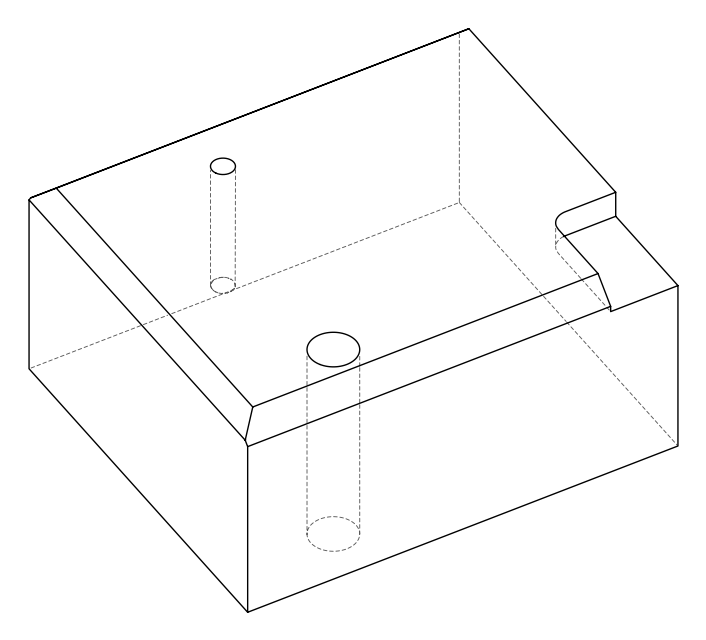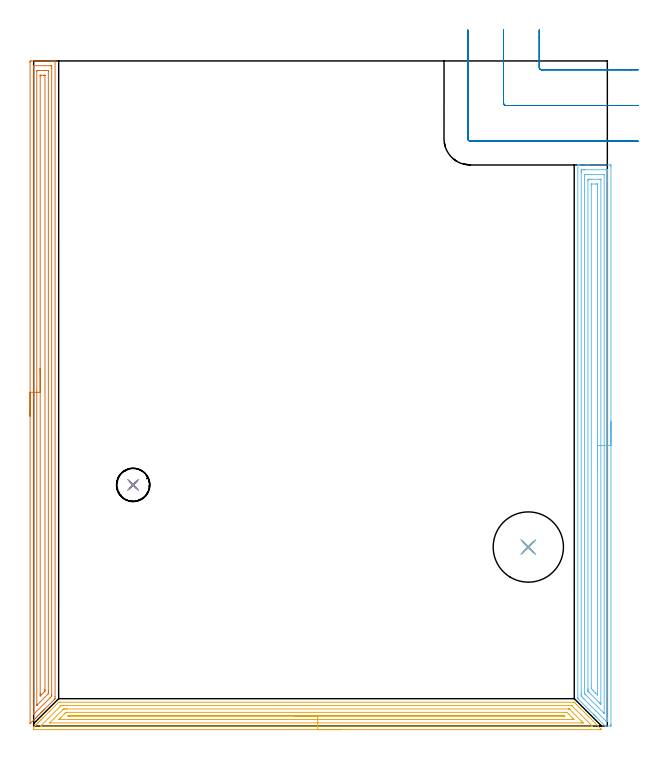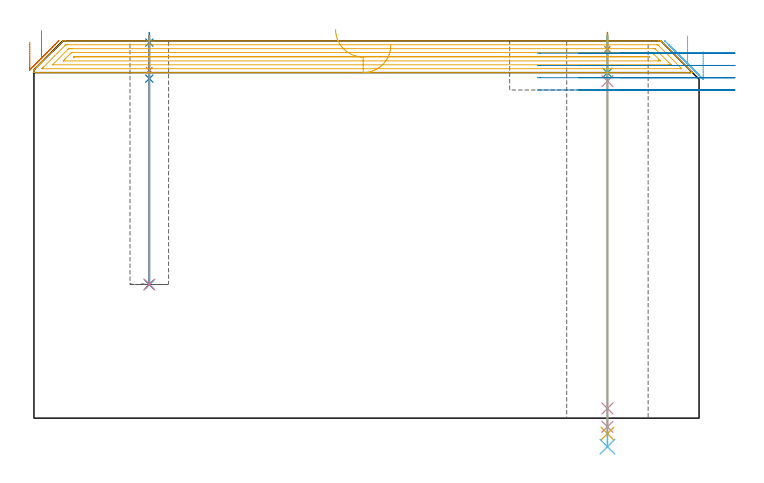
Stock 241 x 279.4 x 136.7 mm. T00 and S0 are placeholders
(PLAN: 14 operations, 10 tool changes, 33.3 min)
(1 SPOT_DRILL | STEP1HOLE | NXT0321_9005460120000 | 0.05 min | 183 mm3)
(2 SPOT_DRILL_1 | STEP1POCKET | NXT0321_9005460120000 | 0.03 min | 2 mm3)
(3 DRILL_BLIND_HOLE_INTO_CENTER | STEP1HOLE | UGT0301_196 | 0.06 min | 366 mm3)
(4 GUN_DRILL_THROUGH_HOLE | STEP1HOLE | UGT0307_003 | 0.63 min | 4849 mm3)
(5 SPADE_DRILL_TO_ENLARGE_THROUGH_HOLE | STEP1HOLE | UGT0306_009 | 0.58 min | 31316 mm3)
(6 DRILL_TO_ENLARGE_THROUGH_HOLE | STEP1HOLE | UGT0301_394 | 0.6 min | 56681 mm3)
(7 DRILL_BLIND_HOLE_INTO_CENTER_1 | STEP1POCKET | UGT0301_191 | 0.05 min | 360 mm3)
(8 GUN_DRILL_BLIND_HOLE | STEP1POCKET | UGT0307_003 | 0.41 min | 2987 mm3)
(9 DRILL_TO_ENLARGE_BLIND_HOLE | STEP1POCKET | UGT0301_374 | 0.36 min | 8353 mm3)
(10 BORE_BLIND_HOLE | STEP1POCKET | UGT0332_064 | 0.36 min | 1867 mm3)
(11 AREA_MILL | FG_CHAMFER_SURFACE | UGT0205_001 | 9.29 min | 15927 mm3)
(12 AREA_MILL_1 | FG_CHAMFER_SURFACE_1 | UGT0205_001 | 9.55 min | 22791 mm3)
(13 AREA_MILL_2 | FG_CHAMFER_SURFACE_2 | UGT0205_001 | 8.99 min | 14954 mm3)
(14 MILL_CORNER_NOTCH_RECTANGULAR | CORNER_NOTCH_RECTANGULAR | UGT0201_104 | Follow Part, ap 5, ae 75% | 2.38 min | 52233 mm3)
(TOOL NXT0321_9005460120000 | NC Spot Drill, 142deg, 12mm, Carbide, Uncoated | D12 PA142 FL30 Z2)
(TOOL UGT0301_196 | Twist Drill 7.7 mm | D7.7 PA118 FL73 Z2)
(TOOL UGT0307_003 | Gun Drill 7 mm | D7 PA130 FL24 Z1)
(TOOL UGT0306_009 | Spade Drill 18.5mm | D18.5 PA132 FL10 Z2)
(TOOL UGT0301_394 | Twist Drill 29.5 mm | D29.5 PA118 FL165 Z2)
(TOOL UGT0301_191 | Twist Drill 7.1 mm | D7.1 PA118 FL66 Z2)
(TOOL UGT0301_374 | Twist Drill Flat Bottom 13 mm | D13 PA180 FL101 Z2)
(TOOL UGT0332_064 | 14 mm Boring Bar Slip Fit | D14)
(TOOL UGT0205_001 | Chamfer Mill 20 x 3 x 45 deg. | D20 FL50 Z2)
(TOOL UGT0201_104 | End Mill 20 mm | D20 FL22 Z2)
(OP 1 SPOT_DRILL)
G17 G21 G94 G90
T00 M6
G54
G17 G0 G90 X207.8 Y75.2 S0 M3
G43 Z146.7 H0
G94 G81 G98 Z133.7 F250. R139.7
G80
M5
M2
(OP 2 SPOT_DRILL_1)
G17 G21 G94 G90
T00 M6
G54
G17 G0 G90 X41.8 Y101.3 S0 M3
G43 Z146.7 H0
G94 G81 G98 Z136.093 F250. R139.7
G80
M5
M2
(OP 3 DRILL_BLIND_HOLE_INTO_CENTER)
G17 G21 G94 G90
T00 M6
G54
G17 G0 G90 X207.8 Y75.2 S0 M3
G43 Z146.7 H0
G94 G81 G98 Z125.15 F250. R138.7
G80
M5
M2
(OP 4 GUN_DRILL_THROUGH_HOLE)
G17 G21 G94 G90
T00 M6
G54
G17 G0 G90 X207.8 Y75.2 M8
G43 Z146.7 H0
Z134.333
S716 M3
G94 G1 Z122.121 F125. M26
G4 X.084
Z3.5 F250.
G4 X.084
Z-3.132 F125.
G4 X.084
M5
M9
G0 Z134.333
Z146.7
M2
(OP 5 SPADE_DRILL_TO_ENLARGE_THROUGH_HOLE)
G17 G21 G94 G90
T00 M6
G54
G17 G0 G90 X207.8 Y75.2 S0 M3
G43 Z146.7 H0
G94 G73 G98 Z-5.618 F250. Q17.79 R138.7
G80
M5
M2
(OP 6 DRILL_TO_ENLARGE_THROUGH_HOLE)
G17 G21 G94 G90
T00 M6
G54
G17 G0 G90 X207.8 Y75.2 S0 M3
G43 Z146.7 H0
G94 G73 G98 Z-10.363 F250. Q29.413 R138.7
G80
M5
M2
(OP 7 DRILL_BLIND_HOLE_INTO_CENTER_1)
G17 G21 G94 G90
T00 M6
G54
G17 G0 G90 X41.8 Y101.3 S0 M3
G43 Z146.7 H0
G94 G81 G98 Z126.05 F250. R138.7
G80
M5
M2
(OP 8 GUN_DRILL_BLIND_HOLE)
G17 G21 G94 G90
T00 M6
G54
G17 G0 G90 X41.8 Y101.3 M8
G43 Z146.7 H0
Z136.504
S716 M3
G94 G1 Z123.021 F125. M26
G4 X.084
Z48.4 F250.
G4 X.084
G0 Z48.5
M5
M9
Z136.504
Z146.7
M2
(OP 9 DRILL_TO_ENLARGE_BLIND_HOLE)
G17 G21 G94 G90
T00 M6
G54
G17 G0 G90 X41.8 Y101.3 S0 M3
G43 Z146.7 H0
G94 G73 G98 Z48.4 F250. Q12.614 R138.7
G80
M5
M2
(OP 10 BORE_BLIND_HOLE)
G17 G21 G94 G90
T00 M6
G54
G17 G0 G90 X41.8 Y101.3 S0 M3
G43 Z146.7 H0
G94 G85 G98 Z48.4 F250. R138.7
G80
M5
M2
(OP 11 AREA_MILL)
G17 G21 G94 G90
T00 M6
G54
G17 G0 G90 X129.3 Y-1.5 S1061 M3
G43 Z146.7 H0
Z135.2
G94 G1 X129.262 Z134.328 F250.
X129.148 Z133.464
X128.959 Z132.612
X128.697 Z131.78
X128.363 Z130.974
X127.96 Z130.2
X127.492 Z129.464
X126.96 Z128.772
X126.371 Z128.129
X125.728 Z127.54
X125.036 Z127.009
X124.3 Z126.54
X123.526 Z126.137
X122.72 Z125.803
X121.888 Z125.541
X121.036 Z125.352
X120.172 Z125.238
X119.3 Z125.2
X0.159
X0.051 Y-1.496 Z125.203
X0.01 Y-1.493 Z125.206
X0. Y-1.295 Z125.405
Y-0.601 Z126.098
X0.001 Y-0.536 Z126.163
X0.01 Y-0.491 Z126.206
X0.159 Y-0.34 Z126.358
X0.339 Y-0.16 Z126.538
X0.927 Y0.428 Z127.127
X1.052 Y0.553 Z127.25
X1.22 Y0.722 Z127.417
X1.387 Y0.888 Z127.586
X1.498 Y0.999 Z127.697
X1.661 Y1.163 Z127.858
X1.823 Y1.324 Z128.021
X1.944 Y1.445 Z128.143
X2.102 Y1.604 Z128.299
X2.258 Y1.76 Z128.457
X2.39 Y1.891 Z128.589
X2.543 Y2.045 Z128.74
X2.694 Y2.195 Z128.893
X2.836 Y2.337 Z129.035
X2.984 Y2.486 Z129.182
X3.13 Y2.631 Z129.329
X3.283 Y2.784 Z129.481
X3.425 Y2.927 Z129.623
X3.566 Y3.067 Z129.765
X3.729 Y3.23 Z129.928
X3.866 Y3.368 Z130.064
X6.852 Y6.354 Z133.051
X10.501 Y10. Z136.698
X10.505 Y10.001 Z136.699
X11.315 Y10. Z136.7
X226.393
X227.096 Y10.003 Z136.695
X227.102 Y10. Z136.693
X227.12 Y9.983 Z136.677
X227.285 Y9.816 Z136.514
X227.488 Y9.612 Z136.312
X228.178 Y8.922 Z135.622
X238.143 Y-1.042 Z125.655
X238.59 Y-1.49 Z125.21
X238.591 Y-1.497 Z125.203
X238.59 Y-1.5 Z125.2
X119.3
Y-0.086 Z126.614
X3.283 Y-0.085 Z126.615
X3.207
X2.969 Y-0.079 Z126.621
X2.887 Y-0.073 Z126.627
X2.907 Y-0.051 Z126.649
X3.036 Y0.084 Z126.784
X3.171 Y0.221 Z126.921
X3.283 Y0.333 Z127.033
X11.315 Y8.364 Z135.064
X11.466 Y8.51 Z135.21
X11.52 Y8.558 Z135.258
X11.547 Y8.579 Z135.279
X11.594 Y8.58 Z135.28
X11.798 Y8.583 Z135.283
X12.207 Y8.586 Z135.286
X12.282
X225.576
X225.984 Y8.583 Z135.283
X226.034 Y8.581 Z135.281
X226.055 Y8.579 Z135.279
X226.092 Y8.547 Z135.247
X226.227 Y8.418 Z135.118
X226.393 Y8.257 Z134.957
X233.928 Y0.722 Z127.422
X234.425 Y0.222 Z126.922
X234.626 Y0.012 Z126.712
X234.709 Y-0.079 Z126.621
X234.425 Y-0.084 Z126.616
X234.349 Y-0.085 Z126.615
X119.3 Y-0.086 Z126.614
Y1.328 Z128.028
X7.131 Y1.329 Z128.029
X6.936 Y1.33 Z128.03
X6.852 Y1.332 Z128.032
X6.749 Y1.335 Z128.035
X6.806 Y1.401 Z128.101
X6.852 Y1.452 Z128.152
X12.296 Y6.896 Z133.596
X12.566 Y7.155 Z133.855
X12.827 Y7.165 Z133.865
X13.099 Y7.168 Z133.868
X13.713 Y7.171 Z133.871
X13.992
X224.608
X224.887 Y7.169 Z133.869
X224.966 Y7.167 Z133.867
X225.012 Y7.165 Z133.865
X225.039 Y7.15 Z133.85
X225.128 Y7.066 Z133.766
X225.303 Y6.896 Z133.596
X229.963 Y2.238 Z128.938
X230.595 Y1.604 Z128.304
X230.855 Y1.342 Z128.042
X230.856 Y1.333 Z128.033
X230.855 Y1.332 Z128.032
X230.241 Y1.329 Z128.029
X229.963
X119.3 Y1.328 Z128.028
Y2.743 Z129.443
X10.711
X10.651 Y2.746 Z129.446
X10.617 Y2.749 Z129.449
X10.62 Y2.759 Z129.459
X10.736 Y2.884 Z129.584
X10.822 Y2.973 Z129.673
X11.217 Y3.368 Z130.068
X13.099 Y5.251 Z131.951
X13.484 Y5.634 Z132.334
X13.559 Y5.705 Z132.405
X13.605 Y5.745 Z132.445
X13.676 Y5.75 Z132.45
X13.992 Y5.755 Z132.455
X14.252 Y5.757 Z132.457
X223.083
X223.716 Y5.753 Z132.453
X223.982 Y5.75 Z132.45
X224.608 Y5.143 Z131.843
X226.393 Y3.359 Z130.059
X226.811 Y2.929 Z129.629
X226.974 Y2.749 Z129.449
X226.879 Y2.747 Z129.447
X226.393 Y2.743 Z129.443
X226.133
X119.3
Y4.157 Z130.857
X14.79
X14.602 Y4.158 Z130.858
X14.476 Y4.16 Z130.86
X14.465 Y4.162 Z130.862
Y4.163 Z130.863
X14.474 Y4.174 Z130.874
X14.493 Y4.194 Z130.894
X14.55 Y4.25 Z130.95
X14.62 Y4.313 Z131.013
X14.644 Y4.334 Z131.034
X14.697 Y4.338 Z131.038
X14.792 Y4.341 Z131.041
X14.884 Y4.342 Z131.042
X15.683 Y4.343 Z131.043
X221.931
X222.73 Y4.342 Z131.042
X222.823 Y4.34 Z131.04
X222.916 Y4.336 Z131.036
X222.961 Y4.329 Z131.029
X222.99 Y4.304 Z131.004
X223.048 Y4.25 Z130.95
X223.121 Y4.173 Z130.873
X223.125 Y4.165 Z130.865
X223.121 Y4.163 Z130.863
X223.074 Y4.16 Z130.86
X223.012 Y4.158 Z130.858
X222.917 Y4.157 Z130.857
X119.3
X118.428 Z130.895
X117.564 Z131.009
X116.712 Z131.198
X115.88 Z131.46
X115.074 Z131.794
X114.3 Z132.197
X113.564 Z132.665
X112.872 Z133.196
X112.229 Z133.786
X111.64 Z134.429
X111.108 Z135.121
X110.64 Z135.857
X110.237 Z136.631
X109.903 Z137.437
X109.641 Z138.269
X109.452 Z139.12
X109.338 Z139.985
X109.3 Z140.857
G0 Z146.7
M5
M2
(OP 12 AREA_MILL_1)
G17 G21 G94 G90
T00 M6
G54
G17 G0 G90 X242.5 Y127.85 S1061 M3
G43 Z146.7 H0
Z132.8
G94 G1 Y127.812 Z131.929 F250.
Y127.698 Z131.064
Y127.509 Z130.212
Y127.247 Z129.38
Y126.913 Z128.574
Y126.51 Z127.8
Y126.042 Z127.064
Y125.51 Z126.372
Y124.921 Z125.729
Y124.278 Z125.14
Y123.586 Z124.609
Y122.85 Z124.14
Y122.076 Z123.737
Y121.27 Z123.403
Y120.438 Z123.141
Y119.587 Z122.952
Y118.722 Z122.838
Y117.85 Z122.8
Y0.595
X242.499 Y0.34 Z122.801
X242.496 Y0.149 Z122.804
X242.491 Y0.003 Z122.805
X242.413 Y0.001 Z122.884
X240.15 Y0. Z125.15
X240.093 Y0.01 Z125.205
X239.931 Y0.169 Z125.365
X239.802 Y0.297 Z125.496
X239.532 Y0.568 Z125.768
X236.28 Y3.819 Z129.017
X236.235 Y3.864 Z129.064
X236.036 Y4.063 Z129.263
X235.988 Y4.111 Z129.309
X235.938 Y4.161 Z129.361
X235.749 Y4.35 Z129.55
X235.696 Y4.402 Z129.601
X235.641 Y4.458 Z129.658
X235.462 Y4.637 Z129.837
X235.404 Y4.694 Z129.893
X235.344 Y4.756 Z129.955
X235.175 Y4.925 Z130.124
X235.112 Y4.987 Z130.185
X228.776 Y11.325 Z136.524
X228.602 Y11.505 Z136.688
X228.6 Y12.186 Z136.7
Y235.551
X228.602 Y235.69 Z136.688
X228.723 Y235.697 Z136.569
X228.852 Y235.7 Z136.447
X229.27 Z136.029
X229.855 Z135.44
X231.899 Z133.398
X232.483 Z132.811
X233.067 Z132.228
X242.122 Z123.175
X242.418 Y235.696 Z122.88
X242.492 Y235.69 Z122.805
X242.499 Y235.614 Z122.799
X242.5 Y235.105 Z122.8
Y117.85
X241.086 Z124.214
Y3.27
X241.085 Y2.541 Z124.215
X241.083 Y2.378 Z124.217
X241.079 Y2.023 Z124.221
X240.733 Y2.008 Z124.567
X240.557 Y2.01 Z124.743
X240.369 Y2.188 Z124.931
X240.173 Y2.378 Z125.127
X239.493 Y3.057 Z125.807
X236.266 Y6.284 Z129.034
X233.038 Y9.511 Z132.262
X231.255 Y11.295 Z134.045
X230.731 Y11.821 Z134.569
X230.371 Y12.186 Z134.929
X230.021 Y12.556 Z135.279
X230.016 Y12.914 Z135.284
X230.015 Y13.078 Z135.285
X230.014 Y13.807 Z135.286
Y232.43
X230.015 Y233.159 Z135.285
X230.017 Y233.322 Z135.283
X230.021 Y233.677 Z135.279
X230.366 Y233.693 Z134.934
X230.731 Y233.697 Z134.569
X231.236 Y233.7 Z134.064
X231.607 Z133.693
X240.874 Z124.426
X241.026 Y233.697 Z124.274
X241.051 Y233.695 Z124.249
X241.074 Y233.691 Z124.226
X241.079 Y233.661 Z124.221
X241.083 Y233.487 Z124.217
X241.085 Y233.322 Z124.215
X241.086 Y232.593 Z124.214
Y229.007
Y117.85
X239.671 Z125.629
Y5.581
X239.67 Y5.46 Z125.63
X239.667 Y5.364 Z125.633
X239.664 Y5.345 Z125.636
X239.662 Y5.346 Z125.638
X239.638 Y5.367 Z125.662
X239.493 Y5.507 Z125.807
X231.921 Y13.078 Z133.379
X231.607 Y13.396 Z133.693
X231.468 Y13.541 Z133.832
X231.436 Y13.576 Z133.864
X231.433 Y13.667 Z133.867
X231.43 Y13.788 Z133.87
X231.429 Y13.97 Z133.871
Y14.151
Y231.539
X231.43 Y231.629 Z133.87
X231.433 Y231.674 Z133.867
X231.435 Y231.688 Z133.865
X231.454 Y231.694 Z133.846
X231.607 Y231.697 Z133.693
X232.325 Y231.7 Z132.975
X239.335 Z125.965
X239.493 Y231.697 Z125.807
X239.651 Y231.691 Z125.649
X239.665 Y231.689 Z125.635
X239.667 Y231.678 Z125.633
X239.67 Y231.648 Z125.63
X239.671 Y231.599 Z125.629
Y231.539
Y117.85
X238.257 Z127.043
Y9.877
X238.256 Y9.511 Z127.044
X238.253 Y9.237 Z127.047
X238.252 Y9.211 Z127.048
X238.251 Y9.21 Z127.049
X238.23 Y9.226 Z127.07
X238.134 Y9.318 Z127.166
X237.937 Y9.511 Z127.363
X237.741 Y9.708 Z127.559
X233.359 Y14.09 Z131.941
X232.98 Y14.478 Z132.32
X232.885 Y14.576 Z132.415
X232.85 Y14.627 Z132.45
X232.848 Y14.687 Z132.452
X232.845 Y14.861 Z132.455
X232.843 Y15.387 Z132.457
Y15.753
Y228.864
X232.845 Y229.387 Z132.455
X232.849 Y229.564 Z132.451
X232.853 Y229.69 Z132.447
X233.414 Y229.7 Z131.886
X234.236 Z131.064
X237.795 Z127.505
X238.15 Y229.695 Z127.15
X238.237 Y229.69 Z127.063
X238.251 Y229.688 Z127.049
X238.253 Y229.675 Z127.047
X238.255 Y229.645 Z127.045
X238.257 Y229.578 Z127.043
Y117.85
X236.843 Z128.457
Y13.991
X236.838 Y13.104 Z128.462
X236.836 Y13.078 Z128.464
X236.832 Y13.077 Z128.468
X236.823 Y13.078 Z128.477
X235.988 Y13.91 Z129.312
X235.928 Y13.97 Z129.372
X235.112 Y14.788 Z130.188
X235.041 Y14.861 Z130.259
X234.264 Y15.724 Z131.036
X234.262 Y15.753 Z131.038
X234.257 Y16.623 Z131.043
Y227.059
X234.259 Y227.515 Z131.041
X234.261 Y227.624 Z131.039
X234.264 Y227.675 Z131.036
X234.269 Y227.69 Z131.031
X234.3 Y227.692 Z131.
X234.505 Y227.698 Z130.795
X236.256 Y227.7 Z129.044
X236.714 Y227.696 Z128.586
X236.819 Y227.692 Z128.481
X236.836 Y227.69 Z128.464
X236.838 Y227.672 Z128.462
X236.841 Y227.622 Z128.459
X236.842 Y227.518 Z128.458
X236.843 Y117.85 Z128.457
Y116.978 Z128.495
Y116.114 Z128.609
Y115.262 Z128.798
Y114.43 Z129.06
Y113.624 Z129.394
Y112.85 Z129.797
Y112.114 Z130.265
Y111.422 Z130.796
Y110.779 Z131.386
Y110.19 Z132.029
Y109.659 Z132.721
Y109.19 Z133.457
Y108.787 Z134.231
Y108.453 Z135.037
Y108.191 Z135.869
Y108.002 Z136.72
Y107.888 Z137.585
Y107.85 Z138.457
G0 Z146.7
M5
M2
(OP 13 AREA_MILL_2)
G17 G21 G94 G90
T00 M6
G54
G17 G0 G90 X-1.5 Y130.2 S1061 M3
G43 Z146.7 H0
Z136.2
G94 G1 Y130.238 Z135.328 F250.
Y130.352 Z134.464
Y130.541 Z133.612
Y130.803 Z132.78
Y131.137 Z131.974
Y131.54 Z131.2
Y132.008 Z130.464
Y132.54 Z129.772
Y133.129 Z129.129
Y133.772 Z128.54
Y134.464 Z128.008
Y135.2 Z127.54
Y135.974 Z127.137
Y136.78 Z126.803
Y137.612 Z126.541
Y138.463 Z126.352
Y139.328 Z126.238
Y140.2 Z126.2
X-1.499 Y278.773 Z126.201
X-1.496 Y279.192 Z126.202
X-1.492 Y279.39 Z126.205
X-1.084 Y279.4 Z126.613
X5.947 Z133.642
X7.351 Z135.047
X7.705 Z135.4
X8.665 Z136.364
X8.997 Y279.39 Z136.689
X9. Y279.22 Z136.7
Y12.356
X8.995 Y11.546 Z136.695
X8.993 Y11.499 Z136.693
X8.96 Y11.461 Z136.659
X8.584 Y11.083 Z136.283
X4.629 Y7.127 Z132.325
X4.493 Y6.991 Z132.19
X4.328 Y6.827 Z132.026
X4.189 Y6.687 Z131.885
X4.046 Y6.544 Z131.743
X3.896 Y6.395 Z131.594
X3.75 Y6.248 Z131.445
X3.599 Y6.097 Z131.296
X3.464 Y5.963 Z131.162
X3.311 Y5.808 Z131.005
X3.152 Y5.65 Z130.849
X3.032 Y5.531 Z130.73
X2.871 Y5.368 Z130.566
X2.704 Y5.203 Z130.402
X2.432 Y4.931 Z130.13
X2.258 Y4.756 Z129.954
X1.693 Y4.193 Z129.393
X1.364 Y3.862 Z129.06
X0.751 Y3.251 Z128.451
X0.088 Y2.587 Z127.787
X-1.32 Y1.18 Z126.38
X-1.493 Y1.019 Z126.206
X-1.5 Y1.204 Z126.2
Y140.2
X-0.086 Z127.614
X-0.085 Y276.863 Z127.615
X-0.079 Y277.386 Z127.621
X-0.051 Y277.39 Z127.649
X0.02 Y277.396 Z127.72
X0.129 Y277.399 Z127.829
X7.297 Y277.4 Z134.997
X7.503 Y277.397 Z135.203
X7.537 Y277.395 Z135.237
X7.569 Y277.391 Z135.269
X7.579 Y277.349 Z135.279
X7.584 Y277.108 Z135.284
X7.585 Y276.985 Z135.285
X7.586 Y276.212 Z135.286
Y13.25
X7.584 Y12.863 Z135.284
X7.582 Y12.67 Z135.282
X7.579 Y12.575 Z135.279
X7.574 Y12.535 Z135.274
X7.552 Y12.511 Z135.252
X7.404 Y12.356 Z135.104
X7.114 Y12.063 Z134.814
X6.826 Y11.776 Z134.526
X0.113 Y5.064 Z127.813
X0.02 Y4.974 Z127.72
X-0.069 Y4.892 Z127.631
X-0.079 Y4.887 Z127.621
X-0.081 Y4.943 Z127.619
X-0.085 Y5.081 Z127.615
Y5.203
X-0.086 Y5.728 Z127.614
Y140.2
X1.328 Z129.028
X1.329 Y275.197 Z129.029
X1.331 Y275.31 Z129.031
X1.333 Y275.367 Z129.033
X1.335 Y275.387 Z129.035
X1.359 Y275.393 Z129.059
X1.553 Y275.397 Z129.253
X2.232 Y275.4 Z129.932
X4.868 Z132.568
X5.748 Y275.399 Z133.448
X5.947 Y275.397 Z133.647
X6.146 Y275.39 Z133.846
X6.165 Y275.388 Z133.865
X6.167 Y275.373 Z133.867
X6.17 Y275.333 Z133.87
X6.171 Y275.273 Z133.871
Y275.197
Y14.81
X6.17 Y14.144 Z133.87
X6.169 Y13.918 Z133.869
X6.164 Y13.688 Z133.864
X6.155 Y13.566 Z133.855
X5.899 Y13.298 Z133.599
X1.467 Y8.866 Z129.167
X1.379 Y8.779 Z129.079
X1.357 Y8.763 Z129.057
X1.335 Y8.749 Z129.035
X1.332 Y8.779 Z129.032
X1.33 Y8.814 Z129.03
X1.329 Y9.007 Z129.029
X1.328 Y140.2 Z129.028
X2.743 Z130.443
Y273.092
X2.745 Y273.285 Z130.445
X2.747 Y273.354 Z130.447
X2.749 Y273.386 Z130.449
X2.767 Y273.39 Z130.467
X2.875 Y273.394 Z130.575
X3.311 Y273.4 Z131.011
X4.189 Z131.889
X4.624 Y273.396 Z132.324
X4.73 Y273.392 Z132.43
X4.751 Y273.39 Z132.451
X4.753 Y273.374 Z132.453
X4.755 Y273.336 Z132.455
X4.757 Y273.254 Z132.457
Y15.354
X4.755 Y15.038 Z132.455
X4.752 Y14.749 Z132.452
X4.75 Y14.61 Z132.45
X4.242 Y14.09 Z131.942
X3.355 Y13.204 Z131.055
X3.311 Y13.159 Z131.011
X2.908 Y12.765 Z130.608
X2.838 Y12.698 Z130.538
X2.749 Y12.627 Z130.449
X2.747 Y12.742 Z130.447
X2.744 Y12.932 Z130.444
X2.743 Y13.25 Z130.443
Y13.827
Y140.2
Y141.072 Z130.481
Y141.936 Z130.595
Y142.788 Z130.783
Y143.62 Z131.046
Y144.426 Z131.38
Y145.2 Z131.782
Y145.936 Z132.251
Y146.628 Z132.782
Y147.271 Z133.372
Y147.86 Z134.015
Y148.391 Z134.707
Y148.86 Z135.443
Y149.263 Z136.217
Y149.597 Z137.022
Y149.859 Z137.855
Y150.048 Z138.706
Y150.162 Z139.571
Y150.2 Z140.443
G0 Z146.7
M5
M2
(OP 14 MILL_CORNER_NOTCH_RECTANGULAR)
G17 G21 G94 G90
T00 M6
G54
G17 G0 G90 X212.4 Y292.4 S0 M3
G43 Z146.7 H0
Z132.25
G94 G1 Y289.4 F250.
Y276.696 F500.
G3 X213.396 Y275.7 R1.
G1 X251.
X254. F250.
G0 Z146.7
X197.4 Y292.4
Z132.25
G1 Y289.4
Y261.696 F500.
G3 X198.396 Y260.7 R1.
G1 X251.
X254. F250.
G0 Z146.7
X182.4 Y292.4
Z132.25
G1 Y289.4
Y246.696 F500.
G3 X183.396 Y245.7 R1.
G1 X251.
X254. F250.
G0 Z146.7
X212.4 Y292.4
Z127.8
G1 Y289.4
Y276.696 F500.
G3 X213.396 Y275.7 R1.
G1 X251.
X254. F250.
G0 Z146.7
X197.4 Y292.4
Z127.8
G1 Y289.4
Y261.696 F500.
G3 X198.396 Y260.7 R1.
G1 X251.
X254. F250.
G0 Z146.7
X182.4 Y292.4
Z127.8
G1 Y289.4
Y246.696 F500.
G3 X183.396 Y245.7 R1.
G1 X251.
X254. F250.
G0 Z146.7
X212.4 Y292.4
Z123.35
G1 Y289.4
Y276.696 F500.
G3 X213.396 Y275.7 R1.
G1 X251.
X254. F250.
G0 Z146.7
X197.4 Y292.4
Z123.35
G1 Y289.4
Y261.696 F500.
G3 X198.396 Y260.7 R1.
G1 X251.
X254. F250.
G0 Z146.7
X182.4 Y292.4
Z123.35
G1 Y289.4
Y246.696 F500.
G3 X183.396 Y245.7 R1.
G1 X251.
X254. F250.
G0 Z146.7
X212.4 Y292.4
Z118.9
G1 Y289.4
Y276.696 F500.
G3 X213.396 Y275.7 R1.
G1 X251.
X254. F250.
G0 Z146.7
X197.4 Y292.4
Z118.9
G1 Y289.4
Y261.696 F500.
G3 X198.396 Y260.7 R1.
G1 X251.
X254. F250.
G0 Z146.7
X182.4 Y292.4
Z118.9
G1 Y289.4
Y246.696 F500.
G3 X183.396 Y245.7 R1.
G1 X251.
X254. F250.
G0 Z146.7
M5
M2
